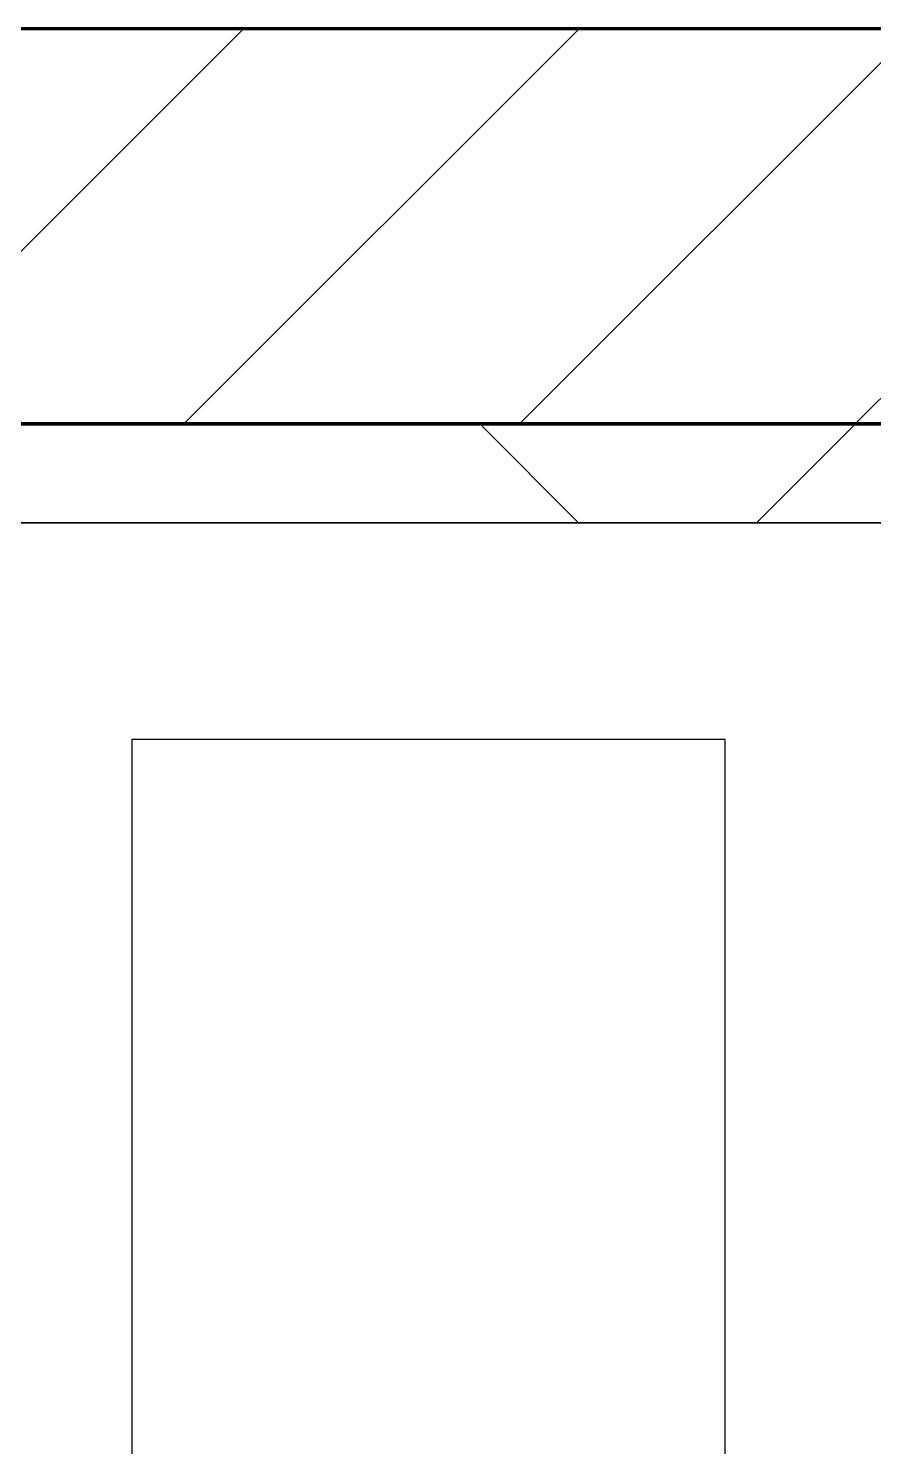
# Model space of a CAD drawing. Header units: millimetres. Extents: x -794868 to -715506, y -16735 to 22434.
# Drawn here: x -735785 to -735357, y 7427 to 8144 of the extents above; entities that cross this region are included whole.
import ezdxf
from ezdxf.xclip import XClip

# ---------------------------------------------------------------- set-up
doc = ezdxf.new("R2010")
doc.units = ezdxf.units.MM
doc.header["$XCLIPFRAME"] = 0
doc.layers.add('000 - WIPEOUT', color=250, linetype='Continuous')
doc.layers.add('A11_ALU.SOLID SHEET', color=2, linetype='Continuous')
for name, color, linetype, lineweight in [('A-GLAZ-CURT', 2, 'Continuous', 9), ('A-WALL', 5, 'Continuous', 35), ('A-WALL-FNSH', 2, 'Continuous', 35), ('A-WALL-PATT', 1, 'Continuous', 35)]:
    doc.layers.add(name, color=color, linetype=linetype, lineweight=lineweight)

# ---------------------------------------------------------------- blocks, each defined once
blk = doc.blocks.new('PPLS-PP19_Custom Tile Pattern - Custom Tile Pattern-V57-4262-01 ENLARGED UPPER PLATFORM LEVEL - REFLECTED CEILING PLAN - SHEET 3')
at = {"layer": 'A-GLAZ-CURT'}
for p, q in [((-300, 0), (300, 0)), ((300, 0), (-300, 0)), ((230.06, 0), (300, 0)), ((-300, -50), (300, -50)), ((300, -50), (-300, -50))]:
    blk.add_line(p, q, dxfattribs=at)
for points, knots in [([(284.63, 0), (276.28, 0), (249.08, 0), (207.11, 0), (177.41, 0), (159.34, 0), (158.33, 0), (158.3, 0)], [-269.834138, -269.834138, -269.834138, -269.834138, -244.693688, -187.987675, -143.776725, -129.632772, -123.352749, -123.352749, -123.352749, -123.352749]), ([(171.51, 0), (176.48, 0), (193.23, 0), (201.73, 0), (208.81, 0), (213.9, 0), (241.96, 0), (266.73, 0), (281.71, 0), (291.71, 0), (296.52, 0), (297.86, 0), (298.09, 0)], [-7971.819559, -7971.819559, -7971.819559, -7971.819559, -7784.112253, -7606.717214, -7289.299508, -7042.621073, -6582.165592, -6068.460911, -5766.029927, -5566.724884, -5280.360606, -5199.253518, -5199.253518, -5199.253518, -5199.253518]), ([(300, 0), (288.22, 0), (262, 0), (230.43, 0), (219.94, 0), (219.02, 0)], [-12528.858583, -12528.858583, -12528.858583, -12528.858583, -11905.454923, -11162.864862, -10856.732305, -10856.732305, -10856.732305, -10856.732305]), ([(297.38, 0), (295.84, 0), (291.96, 0), (286.36, 0), (285.49, 0)], [-4803.172655, -4803.172655, -4803.172655, -4803.172655, -4358.271401, -4195.531517, -4195.531517, -4195.531517, -4195.531517]), ([(286.08, 0), (286.55, 0), (288.32, 0), (293.59, 0), (297.76, 0), (300, 0)], [-4011.010929, -4011.010929, -4011.010929, -4011.010929, -3959.664717, -3862.421465, -3746.95702, -3746.95702, -3746.95702, -3746.95702])]:
    blk.add_open_spline(points, degree=3, knots=knots, dxfattribs=at)
blk.add_open_spline([(300, 0), (295.26, 0), (290.51, 0), (285.77, 0)], degree=3, dxfattribs=at)
blk = doc.blocks.new('PPLS-PP19_Custom Tile Pattern - Custom Tile Pattern-V58-4262-01 ENLARGED UPPER PLATFORM LEVEL - REFLECTED CEILING PLAN - SHEET 3')
at = {"layer": 'A-GLAZ-CURT'}
for p, q in [((-300, 0), (300, 0)), ((300, 0), (-300, 0)), ((-293.07, 0), (-275.75, 0)), ((-275.75, 0), (-293.07, 0)), ((-222.32, 0), (-205, 0)), ((-205, 0), (-222.32, 0)), ((-300, -50), (300, -50)), ((300, -50), (-300, -50))]:
    blk.add_line(p, q, dxfattribs=at)
at = {"layer": 'A-GLAZ-CURT', "flags": 128}
for points in [[(-300, 0), (-291.56, 0), (-283.3, 0), (-275.2, 0), (-267.26, 0), (-259.45, 0), (-251.77, 0), (-244.2, 0), (-236.74, 0), (-229.36, 0), (-222.06, 0), (-214.83, 0), (-207.71, 0), (-200.76, 0), (-194.02, 0), (-187.54, 0), (-181.38, 0), (-175.58, 0), (-170.25, 0), (-165.64, 0), (-162.01, 0), (-159.53, 0), (-157.46, 0), (-154.52, 0), (-149.42, 0), (-141.84, 0), (-132.81, 0), (-126.08, 0)], [(-179.49, 0), (-184.81, 0), (-190.44, 0), (-196.37, 0), (-202.58, 0), (-209.04, 0), (-215.73, 0), (-222.63, 0), (-229.72, 0), (-236.97, 0), (-244.39, 0), (-251.96, 0), (-259.67, 0), (-267.51, 0), (-275.48, 0), (-283.55, 0), (-291.73, 0), (-300, 0)], [(-125.17, 0), (-128.55, 0), (-134.16, 0), (-140.03, 0), (-145.5, 0), (-150.63, 0), (-155.53, 0), (-160.27, 0), (-164.95, 0), (-169.65, 0), (-174.47, 0), (-178.46, 0)]]:
    blk.add_lwpolyline(points, dxfattribs=at)
at = {"layer": 'A-GLAZ-CURT'}
for points, knots in [([(-300, 0), (-284.65, 0), (-236.57, 0), (-174.61, 0), (-129.95, 0), (-110.8, 0), (-99.5, 0), (-91.46, 0)], [-5323.127839, -5323.127839, -5323.127839, -5323.127839, -4502.809032, -2700.551212, -1002.059161, -460.363443, 0, 0, 0, 0]), ([(-178.92, 0), (-190.07, 0), (-221.77, 0), (-262.56, 0), (-294.48, 0), (-300, 0)], [-15958.17956, -15958.17956, -15958.17956, -15958.17956, -15131.813646, -13729.592194, -13439.944408, -13439.944408, -13439.944408, -13439.944408]), ([(-137.88, 0), (-140.56, 0), (-147.66, 0), (-147.69, 0), (-158.72, 0), (-174.02, 0), (-185.59, 0), (-209.77, 0), (-232.01, 0), (-255.22, 0), (-262.59, 0), (-264.9, 0), (-265.4, 0)], [-3187.727384, -3187.727384, -3187.727384, -3187.727384, -2919.378265, -2477.344047, -2237.412286, -2029.680487, -1755.085331, -1400.429864, -858.079193, -543.655514, -208.940337, 0, 0, 0, 0]), ([(-258.6, 0), (-257.91, 0), (-254.26, 0), (-241.25, 0), (-225.99, 0), (-213.1, 0), (-200.2, 0), (-189.22, 0), (-181.23, 0), (-178.49, 0)], [-5722.54675, -5722.54675, -5722.54675, -5722.54675, -5657.471696, -5413.335975, -5017.494783, -4832.723979, -4666.091899, -4349.945572, -4198.676713, -4198.676713, -4198.676713, -4198.676713]), ([(-133.82, 0), (-135.51, 0), (-137.8, 0), (-149.31, 0), (-162.01, 0), (-177.91, 0), (-199.46, 0), (-216.65, 0), (-231.26, 0), (-233.46, 0), (-234, 0)], [-2731.647847, -2731.647847, -2731.647847, -2731.647847, -2418.507304, -2308.929706, -2113.765672, -1763.376603, -1422.553702, -978.033455, -846.069444, -682.911962, -682.911962, -682.911962, -682.911962]), ([(-233.49, 0), (-233.44, 0), (-232.38, 0), (-230.74, 0), (-225.3, 0), (-223.63, 0)], [-455.274641, -455.274641, -455.274641, -455.274641, -440.605512, -119.536984, 0, 0, 0, 0]), ([(-223.63, 0), (-219.39, 0), (-206.17, 0), (-188.58, 0), (-169.02, 0), (-152.12, 0), (-136.84, 0), (-127.33, 0), (-124.19, 0), (-123.43, 0), (-123.28, 0)], [-5463.295695, -5463.295695, -5463.295695, -5463.295695, -5161.076232, -4739.070012, -4465.409639, -4149.119819, -3839.893365, -3647.167523, -3488.92562, -3439.852845, -3439.852845, -3439.852845, -3439.852845]), ([(-110.6, 0), (-118.13, 0), (-138.84, 0), (-162.74, 0), (-178.48, 0)], [-17887.980414, -17887.980414, -17887.980414, -17887.980414, -17136.203329, -15969.118445, -15969.118445, -15969.118445, -15969.118445]), ([(-177.81, 0), (-174.4, 0), (-167.57, 0), (-158.7, 0), (-157.22, 0)], [-4186.292589, -4186.292589, -4186.292589, -4186.292589, -4000.813434, -3840.635403, -3840.635403, -3840.635403, -3840.635403]), ([(-152.35, 0), (-151.03, 0), (-147.71, 0), (-143.57, 0), (-138.62, 0)], [-3494.978217, -3494.978217, -3494.978217, -3494.978217, -3371.022232, -3227.460399, -3227.460399, -3227.460399, -3227.460399]), ([(-118.78, 0), (-121.86, 0), (-126.28, 0), (-136.96, 0), (-147.46, 0), (-150.03, 0), (-150.57, 0)], [-5938.474035, -5938.474035, -5938.474035, -5938.474035, -5700.061948, -5508.838257, -5298.784692, -5196.16478, -5196.16478, -5196.16478, -5196.16478]), ([(-150.34, 0), (-150.07, 0), (-147.75, 0), (-142.6, 0), (-127.26, 0), (-107.3, 0), (-90.42, 0), (-75.26, 0), (-68.41, 0), (-65.12, 0), (-63.63, 0)], [-4948.728362, -4948.728362, -4948.728362, -4948.728362, -4883.323924, -4440.880425, -4054.690705, -3793.097032, -3402.597032, -3144.956779, -3050.982048, -2969.237017, -2969.237017, -2969.237017, -2969.237017]), ([(-110.6, 0), (-119.98, 0), (-131.27, 0), (-147.74, 0), (-149.07, 0)], [-6972.77877, -6972.77877, -6972.77877, -6972.77877, -6449.282163, -6277.220794, -6277.220794, -6277.220794, -6277.220794]), ([(-148.23, 0), (-146.94, 0), (-140.15, 0), (-137.28, 0), (-133.93, 0), (-128.78, 0), (-126.5, 0)], [-6162.058746, -6162.058746, -6162.058746, -6162.058746, -6017.569127, -5560.701257, -5364.112219, -5231.017328, -5231.017328, -5231.017328, -5231.017328]), ([(-86.16, 0), (-91.37, 0), (-104.13, 0), (-122.65, 0), (-139.03, 0), (-146.11, 0), (-146.95, 0)], [-1681.3698, -1681.3698, -1681.3698, -1681.3698, -1374.161226, -945.742622, -741.901385, -489.130243, -489.130243, -489.130243, -489.130243]), ([(-146.69, 0), (-146.59, 0), (-145.49, 0), (-135.69, 0), (-128.29, 0), (-125.15, 0)], [-420.34245, -420.34245, -420.34245, -420.34245, -406.956646, -290.263673, 0, 0, 0, 0]), ([(-127.41, 0), (-131.63, 0), (-133.16, 0), (-134.09, 0), (-134.15, 0)], [-8540.990293, -8540.990293, -8540.990293, -8540.990293, -8266.114998, -8246.473386, -8246.473386, -8246.473386, -8246.473386]), ([(-134.15, 0), (-133.32, 0), (-130.31, 0), (-117.33, 0), (-92.04, 0), (-74.02, 0), (-62.74, 0), (-60.36, 0), (-59.97, 0)], [-7657.439573, -7657.439573, -7657.439573, -7657.439573, -7293.749979, -6839.55839, -6236.997189, -5713.340575, -5140.470607, -5006.787413, -5006.787413, -5006.787413, -5006.787413]), ([(-120.13, 0), (-120.14, 0), (-120.24, 0), (-121.3, 0), (-129.25, 0), (-133.82, 0)], [-2933.992132, -2933.992132, -2933.992132, -2933.992132, -2920.575025, -2840.280255, -2731.647847, -2731.647847, -2731.647847, -2731.647847]), ([(-113.43, 0), (-113.44, 0), (-113.96, 0), (-119.73, 0), (-125.43, 0), (-127.03, 0), (-127.41, 0)], [-328.499627, -328.499627, -328.499627, -328.499627, -282.672656, -98.539552, -24.539552, 0, 0, 0, 0]), ([(-126.5, 0), (-122.44, 0), (-108.71, 0), (-86.68, 0), (-63.44, 0), (-54.4, 0), (-48.53, 0), (-30.79, 0), (-18.03, 0), (8.61, 0), (15.02, 0), (22.91, 0), (31, 0), (39.04, 0), (51.19, 0), (58.74, 0), (61.34, 0), (61.45, 0)], [-5231.017328, -5231.017328, -5231.017328, -5231.017328, -4994.692869, -4542.524482, -4008.285538, -3689.699207, -3546.54457, -3315.260113, -2864.387349, -2439.246196, -2084.094819, -1956.422387, -1818.904206, -1645.594513, -1443.202566, -1228.752106, -1120.932285, -1120.932285, -1120.932285, -1120.932285]), ([(-125.15, 0), (-124.93, 0), (-122.05, 0), (-116.67, 0), (-111.67, 0)], [-3362.7396, -3362.7396, -3362.7396, -3362.7396, -3342.215224, -3082.5113, -3082.5113, -3082.5113, -3082.5113]), ([(-122.08, 0), (-122.01, 0), (-121.69, 0), (-121.2, 0), (-120.88, 0)], [-3136.336417, -3136.336417, -3136.336417, -3136.336417, -3110.304437, -3035.164275, -3035.164275, -3035.164275, -3035.164275]), ([(-36.33, 0), (-36.43, 0), (-37.27, 0), (-45.02, 0), (-46.13, 0), (-60.59, 0), (-81.23, 0), (-99.51, 0), (-114.02, 0), (-117.28, 0), (-118.78, 0)], [-1855.773136, -1855.773136, -1855.773136, -1855.773136, -1810.870157, -1672.078046, -1405.135169, -1060.00838, -740.068933, -229.489605, -116.330425, 0, 0, 0, 0]), ([(-117.74, 0), (-117.19, 0), (-114.78, 0), (-113.43, 0), (-113.43, 0)], [-821.249067, -821.249067, -821.249067, -821.249067, -394.672656, -330.879064, -330.879064, -330.879064, -330.879064]), ([(-42.71, 0), (-43.01, 0), (-46.54, 0), (-58.97, 0), (-85.2, 0), (-107.61, 0), (-116.56, 0), (-117.56, 0)], [-3606.645492, -3606.645492, -3606.645492, -3606.645492, -3538.256648, -2842.901703, -2193.204658, -1433.981041, -985.49888, -985.49888, -985.49888, -985.49888]), ([(9.32, 0), (9.08, 0), (7.65, 0), (2.57, 0), (-12.23, 0), (-25.64, 0), (-40, 0), (-56.24, 0), (-75.59, 0), (-94, 0), (-107.26, 0), (-110.63, 0), (-110.68, 0)], [-2922.926651, -2922.926651, -2922.926651, -2922.926651, -2882.788014, -2720.818881, -2518.50168, -2125.455881, -1792.521578, -1466.981642, -1208.454564, -789.402658, -501.969187, -497.87918, -497.87918, -497.87918, -497.87918]), ([(-110.67, 0), (-110.33, 0), (-106.57, 0), (-96.78, 0), (-73.06, 0), (-55.11, 0), (-42.73, 0)], [-5463.580736, -5463.580736, -5463.580736, -5463.580736, -5430.283136, -5103.229623, -4799.173296, -4158.262102, -4158.262102, -4158.262102, -4158.262102]), ([(-110.6, 0), (-107.49, 0), (-98.71, 0), (-85.29, 0), (-71.67, 0), (-65.93, 0), (-65.07, 0)], [-3064.040185, -3064.040185, -3064.040185, -3064.040185, -2902.289527, -2605.247022, -2322.099534, -2241.8264, -2241.8264, -2241.8264, -2241.8264]), ([(-26.75, 0), (-27.82, 0), (-36.18, 0), (-53.55, 0), (-78.2, 0), (-100.35, 0), (-109.96, 0), (-110.5, 0)], [-8718.362214, -8718.362214, -8718.362214, -8718.362214, -8532.293389, -8073.216054, -7508.296369, -7004.680444, -6974.689771, -6974.689771, -6974.689771, -6974.689771]), ([(-72.93, 0), (-75.51, 0), (-86.2, 0), (-99.99, 0), (-110.38, 0)], [-19442.345229, -19442.345229, -19442.345229, -19442.345229, -18935.241197, -17895.283523, -17895.283523, -17895.283523, -17895.283523]), ([(-91.46, 0), (-90.09, 0), (-84.7, 0), (-77.43, 0), (-72.73, 0), (-72.64, 0), (-72.64, 0)], [-19832.387487, -19832.387487, -19832.387487, -19832.387487, -19753.885894, -19541.04734, -19478.625389, -19471.062469, -19471.062469, -19471.062469, -19471.062469]), ([(-63.96, 0), (-64.13, 0), (-72.5, 0), (-80.63, 0), (-86.16, 0)], [-2171.769325, -2171.769325, -2171.769325, -2171.769325, -2007.031671, -1681.3698, -1681.3698, -1681.3698, -1681.3698]), ([(-29.03, 0), (-33.97, 0), (-43.74, 0), (-56.37, 0), (-71.66, 0), (-77.83, 0), (-82.66, 0), (-83.28, 0), (-83.28, 0)], [-2680.714891, -2680.714891, -2680.714891, -2680.714891, -2413.671296, -2161.752162, -2006.592567, -1646.621388, -1424.436217, -1393.971743, -1393.971743, -1393.971743, -1393.971743]), ([(-83.28, 0), (-83.28, 0), (-82.91, 0), (-76.14, 0), (-62.97, 0), (-51.78, 0), (-44.89, 0), (-43.5, 0)], [-1393.4169, -1393.4169, -1393.4169, -1393.4169, -1353.722004, -1274.333717, -1073.56893, -651.549973, -536.142978, -536.142978, -536.142978, -536.142978]), ([(-66.39, 0), (-66.39, 0), (-63.63, 0), (-53.63, 0), (-34.42, 0), (-29.82, 0), (-29.19, 0)], [-2493.31794, -2493.31794, -2493.31794, -2493.31794, -2315.303971, -1809.437387, -963.711516, -666.19313, -666.19313, -666.19313, -666.19313]), ([(-42.73, 0), (-45.79, 0), (-56, 0), (-65.77, 0), (-66.37, 0), (-66.38, 0)], [-3162.098837, -3162.098837, -3162.098837, -3162.098837, -2981.410125, -2542.574734, -2498.224237, -2498.224237, -2498.224237, -2498.224237]), ([(-63.63, 0), (-61.49, 0), (-57.39, 0), (-54.49, 0), (-46.55, 0), (-43.07, 0)], [-2969.237017, -2969.237017, -2969.237017, -2969.237017, -2851.217951, -2734.127174, -2474.780881, -2474.780881, -2474.780881, -2474.780881]), ([(-58.83, 0), (-58.37, 0), (-57.29, 0), (-54.23, 0), (-46.67, 0), (-43.28, 0), (-42.69, 0)], [-4859.52896, -4859.52896, -4859.52896, -4859.52896, -4680.891996, -4469.85053, -4321.566175, -4288.28056, -4288.28056, -4288.28056, -4288.28056]), ([(-51.83, 0), (-51.83, 0), (-51.78, 0), (-47.4, 0), (-46.01, 0), (-40.22, 0), (-36.78, 0)], [-632.814994, -632.814994, -632.814994, -632.814994, -627.965721, -508.377888, -260.442412, 0, 0, 0, 0]), ([(76.63, 0), (74.8, 0), (67.65, 0), (53.52, 0), (37, 0), (24.07, 0), (12.82, 0), (-2.9, 0), (-20.62, 0), (-32.81, 0), (-44.85, 0), (-51.43, 0), (-51.79, 0)], [-3095.572228, -3095.572228, -3095.572228, -3095.572228, -2950.589685, -2634.532728, -2313.748533, -2106.613311, -1925.670641, -1617.263037, -1290.787923, -1039.307308, -819.71621, -644.910881, -644.910881, -644.910881, -644.910881]), ([(-42.68, 0), (-40.16, 0), (-35.87, 0), (-33.57, 0), (-29.94, 0), (-28.57, 0)], [-512.872077, -512.872077, -512.872077, -512.872077, -296.515819, -83.513472, 0, 0, 0, 0]), ([(-36.62, 0), (-36.62, 0), (-39.82, 0), (-41.55, 0), (-42.62, 0)], [-4069.478503, -4069.478503, -4069.478503, -4069.478503, -3858.647035, -3613.495893, -3613.495893, -3613.495893, -3613.495893]), ([(31.18, 0), (25.97, 0), (11.99, 0), (-13.43, 0), (-32.78, 0), (-42.61, 0)], [-4496.803627, -4496.803627, -4496.803627, -4496.803627, -4222.080604, -3745.412743, -3164.417367, -3164.417367, -3164.417367, -3164.417367]), ([(-42.45, 0), (-41.87, 0), (-40.75, 0), (-40.46, 0), (-40.44, 0)], [-2458.808433, -2458.808433, -2458.808433, -2458.808433, -2410.990208, -2350.645972, -2350.645972, -2350.645972, -2350.645972]), ([(-41.76, 0), (-39.9, 0), (-37.72, 0), (-36.92, 0), (-36.77, 0)], [-4270.495146, -4270.495146, -4270.495146, -4270.495146, -4161.040818, -4106.245333, -4106.245333, -4106.245333, -4106.245333]), ([(-41.72, 0), (-40.26, 0), (-29.59, 0), (-12.78, 0), (4.23, 0), (9.64, 0), (10.14, 0), (10.18, 0)], [-4140.812756, -4140.812756, -4140.812756, -4140.812756, -4065.652676, -3589.737505, -3285.047089, -3066.359526, -3044.715262, -3044.715262, -3044.715262, -3044.715262]), ([(-36.78, 0), (-32.43, 0), (-19.22, 0), (8.83, 0), (43.36, 0), (70.92, 0), (82.12, 0), (83.66, 0)], [-6191.144455, -6191.144455, -6191.144455, -6191.144455, -5862.463379, -5340.621928, -4573.028122, -4094.177415, -3869.465285, -3869.465285, -3869.465285, -3869.465285]), ([(-36.29, 0), (-36.29, 0), (-34.66, 0), (-28.88, 0), (-26.95, 0), (-26.54, 0)], [-9150.272121, -9150.272121, -9150.272121, -9150.272121, -9057.163041, -8919.836787, -8834.607043, -8834.607043, -8834.607043, -8834.607043]), ([(25.15, 0), (17.89, 0), (3.18, 0), (-16.58, 0), (-34.76, 0), (-36.04, 0)], [-10342.252498, -10342.252498, -10342.252498, -10342.252498, -9884.23066, -9424.652049, -9182.880979, -9182.880979, -9182.880979, -9182.880979]), ([(-33.34, 0), (-33.34, 0), (-32.93, 0), (-31.16, 0), (-30.52, 0)], [-2415.024266, -2415.024266, -2415.024266, -2415.024266, -2357.633367, -2323.618664, -2323.618664, -2323.618664, -2323.618664]), ([(25.17, 0), (17.82, 0), (2.51, 0), (-17.84, 0), (-30.57, 0), (-31.82, 0), (-32, 0)], [-3759.598491, -3759.598491, -3759.598491, -3759.598491, -3333.063701, -2994.501669, -2698.150104, -2614.070998, -2614.070998, -2614.070998, -2614.070998]), ([(-30.76, 0), (-30.73, 0), (-29.99, 0), (-23.47, 0), (-15.75, 0), (-15.19, 0)], [-54176.191683, -54176.191683, -54176.191683, -54176.191683, -54157.274271, -53749.15266, -53717.791567, -53717.791567, -53717.791567, -53717.791567]), ([(-30.52, 0), (-27.11, 0), (-17.83, 0), (5.99, 0), (22.06, 0), (37.44, 0), (45.92, 0), (57.76, 0), (64.47, 0), (72.74, 0), (75.22, 0), (76.03, 0), (76.21, 0)], [-2323.618664, -2323.618664, -2323.618664, -2323.618664, -2142.497158, -1716.209403, -1206.526904, -1089.329421, -901.315459, -753.071572, -495.328968, -421.953223, -334.951786, -290.452333, -290.452333, -290.452333, -290.452333]), ([(-13, 0), (-14.35, 0), (-17.68, 0), (-25.97, 0), (-29.52, 0), (-30.21, 0)], [-55207.591944, -55207.591944, -55207.591944, -55207.591944, -54789.006179, -54461.685999, -54290.791712, -54290.791712, -54290.791712, -54290.791712]), ([(8.33, 0), (8.19, 0), (7.18, 0), (0.32, 0), (-13.89, 0), (-24.92, 0), (-29.03, 0)], [-3574.286521, -3574.286521, -3574.286521, -3574.286521, -3526.962355, -3285.499107, -2903.012179, -2680.714891, -2680.714891, -2680.714891, -2680.714891]), ([(-28.98, 0), (-28.66, 0), (-27.39, 0), (-24.45, 0), (-22.56, 0)], [-166.548282, -166.548282, -166.548282, -166.548282, -102.06493, 0, 0, 0, 0]), ([(-28.57, 0), (-26.93, 0), (-20.29, 0), (-11.45, 0), (2.08, 0), (13.15, 0), (21.24, 0), (24.62, 0), (24.72, 0), (24.72, 0)], [-5361.429781, -5361.429781, -5361.429781, -5361.429781, -5261.36855, -5050.479954, -4785.90057, -4596.498881, -4445.288762, -4384.376941, -4376.041937, -4376.041937, -4376.041937, -4376.041937]), ([(-22.56, 0), (-20.27, 0), (-17.03, 0), (-11.36, 0), (-7.66, 0), (-6.6, 0), (-6.44, 0)], [-56468.192263, -56468.192263, -56468.192263, -56468.192263, -56344.022017, -56303.229861, -56166.290093, -56124.392176, -56124.392176, -56124.392176, -56124.392176]), ([(-15.19, 0), (-13.07, 0), (7.48, 0), (42.82, 0), (88.72, 0), (120.63, 0), (138.28, 0), (138.53, 0)], [-461.142613, -461.142613, -461.142613, -461.142613, -429.606584, -390.253598, -346.313304, -291.370682, -290.5735, -290.5735, -290.5735, -290.5735]), ([(-6.54, 0), (-6.73, 0), (-7.2, 0), (-7.6, 0), (-7.79, 0)], [-56009.792147, -56009.792147, -56009.792147, -56009.792147, -55949.290093, -55895.192118, -55895.192118, -55895.192118, -55895.192118]), ([(-2.63, 0), (-2.47, 0), (-1.22, 0), (4.92, 0), (15.97, 0), (22.54, 0), (24.49, 0)], [-226.825321, -226.825321, -226.825321, -226.825321, -220.269177, -206.416616, -198.214427, -187.717507, -187.717507, -187.717507, -187.717507]), ([(103.09, 0), (101.08, 0), (86.31, 0), (63.34, 0), (35.84, 0), (12, 0), (3.08, 0), (-1.67, 0), (-2.25, 0)], [-375.435014, -375.435014, -375.435014, -375.435014, -369.147452, -330.153101, -307.516438, -285.83788, -246.234814, -234.646884, -234.646884, -234.646884, -234.646884]), ([(24.69, 0), (24.54, 0), (20.99, 0), (15.48, 0), (10.8, 0), (9.63, 0)], [-4368.572414, -4368.572414, -4368.572414, -4368.572414, -4306.476363, -4080.000647, -3772.857994, -3772.857994, -3772.857994, -3772.857994]), ([(18.16, 0), (19.15, 0), (22.55, 0), (24.31, 0), (24.88, 0)], [-5700.113719, -5700.113719, -5700.113719, -5700.113719, -5554.232259, -5434.992151, -5434.992151, -5434.992151, -5434.992151]), ([(93.02, 0), (89.5, 0), (84.59, 0), (74.4, 0), (62.26, 0), (51.85, 0), (43.81, 0), (29.53, 0), (20.67, 0), (18.85, 0), (18.16, 0)], [-7460.587815, -7460.587815, -7460.587815, -7460.587815, -7135.649961, -6924.452779, -6738.82075, -6548.303034, -6314.283804, -6135.05769, -5972.647715, -5832.674503, -5832.674503, -5832.674503, -5832.674503]), ([(30.82, 0), (29.27, 0), (27.43, 0), (25.59, 0), (25.32, 0)], [-10462.034656, -10462.034656, -10462.034656, -10462.034656, -10363.088938, -10345.789827, -10345.789827, -10345.789827, -10345.789827]), ([(70.61, 0), (66.16, 0), (55.8, 0), (39.78, 0), (31.51, 0), (26.01, 0)], [-4647.237329, -4647.237329, -4647.237329, -4647.237329, -4326.416877, -4098.545751, -3775.88033, -3775.88033, -3775.88033, -3775.88033]), ([(27.44, 0), (27.9, 0), (29.54, 0), (38.07, 0), (53.39, 0), (71.67, 0), (84.83, 0), (85.88, 0), (90.84, 0), (92.75, 0)], [-5037.309798, -5037.309798, -5037.309798, -5037.309798, -4887.603822, -4705.298446, -4353.683244, -3960.84581, -3759.045785, -3336.541051, -2916.337252, -2916.337252, -2916.337252, -2916.337252]), ([(27.89, 0), (29.09, 0), (33.4, 0), (48.37, 0), (71.92, 0), (100.57, 0), (116.36, 0), (128.63, 0), (128.95, 0)], [-147.777612, -147.777612, -147.777612, -147.777612, -135.792042, -118.513713, -97.899267, -63.759246, -39.050993, -35.895543, -35.895543, -35.895543, -35.895543]), ([(53.18, 0), (53.06, 0), (52.22, 0), (44.99, 0), (36.46, 0), (30.82, 0)], [-622.740158, -622.740158, -622.740158, -622.740158, -566.066452, -360.610861, 0, 0, 0, 0]), ([(136.44, 0), (121.66, 0), (86.93, 0), (51.16, 0), (31.18, 0)], [-106.750556, -106.750556, -106.750556, -106.750556, -59.610984, 0, 0, 0, 0]), ([(168.37, 0), (167.68, 0), (162.47, 0), (147.02, 0), (109.77, 0), (76.86, 0), (57.82, 0), (46.51, 0), (41.18, 0), (36.02, 0), (35.54, 0), (35.54, 0)], [-543.375029, -543.375029, -543.375029, -543.375029, -530.793311, -458.593899, -401.860199, -357.622665, -341.267687, -334.000314, -326.15566, -319.318397, -317.489778, -317.489778, -317.489778, -317.489778]), ([(36.29, 0), (37.77, 0), (48.82, 0), (64.79, 0), (95.91, 0), (124.45, 0), (132.42, 0), (134.6, 0)], [-314.598523, -314.598523, -314.598523, -314.598523, -305.899624, -287.17622, -249.500363, -194.761443, -152.241002, -152.241002, -152.241002, -152.241002]), ([(61.47, 0), (61.47, 0), (61.21, 0), (54.61, 0), (53.71, 0), (53.56, 0)], [-1113.311073, -1113.311073, -1113.311073, -1113.311073, -1096.402191, -891.204116, -747.28819, -747.28819, -747.28819, -747.28819]), ([(76.22, 0), (75.58, 0), (73.64, 0), (71.05, 0), (70.61, 0)], [-193.634889, -193.634889, -193.634889, -193.634889, -31.537676, 0, 0, 0, 0]), ([(114.39, 0), (114.2, 0), (112.08, 0), (105.42, 0), (96.78, 0), (93.84, 0), (93.08, 0)], [-8148.58938, -8148.58938, -8148.58938, -8148.58938, -8105.191388, -7723.759874, -7531.75727, -7462.392379, -7462.392379, -7462.392379, -7462.392379]), ([(94.4, 0), (94.4, 0), (94.64, 0), (99.11, 0), (108.97, 0), (120.79, 0), (139.94, 0), (163.31, 0), (185.23, 0), (193.62, 0), (194.69, 0), (194.79, 0)], [-2348.345796, -2348.345796, -2348.345796, -2348.345796, -2310.419338, -2233.599744, -2052.234781, -1843.028543, -1530.39897, -1095.004608, -529.74427, -295.064701, -265.121568, -265.121568, -265.121568, -265.121568])]:
    blk.add_open_spline(points, degree=3, knots=knots, dxfattribs=at)
for points in [[(-115.82, 0), (-115.11, 0), (-113.51, 0), (-111.16, 0)], [(-111.04, 0), (-113.71, 0), (-114.98, 0), (-115.63, 0)], [(-39.84, 0), (-39.08, 0), (-38.11, 0), (-37.36, 0)], [(80.35, 0), (79.57, 0), (78.27, 0), (76.63, 0)], [(84.06, 0), (83.48, 0), (82.41, 0), (81.72, 0)], [(93.06, 0), (93.54, 0), (93.97, 0), (94.33, 0)]]:
    blk.add_open_spline(points, degree=3, dxfattribs=at)
blk = doc.blocks.new('*U685')
at = {"layer": 'A-GLAZ-CURT', "rotation": 180}
for name, p in [('PPLS-PP19_Custom Tile Pattern - Custom Tile Pattern-V58-4262-01 ENLARGED UPPER PLATFORM LEVEL - REFLECTED CEILING PLAN - SHEET 3', (9000, 4315)), ('PPLS-PP19_Custom Tile Pattern - Custom Tile Pattern-V57-4262-01 ENLARGED UPPER PLATFORM LEVEL - REFLECTED CEILING PLAN - SHEET 3', (9600, 4315))]:
    blk.add_blockref(name, p, dxfattribs=at)
blk = doc.blocks.new('*U1030')
at = {"color": 3}
blk.add_wipeout([(-225, -650), (225, -650), (225, -950), (-225, -950)], dxfattribs=at).dxf.layer = '000 - WIPEOUT'
at = {"layer": 'A11_ALU.SOLID SHEET', "color": 0, "linetype": 'ByBlock'}
blk.add_lwpolyline([(-225, -950), (225, -950), (225, -650), (-225, -650)], close=True, dxfattribs=at)
blk = doc.blocks.new('*U2281')
blk.add_lwpolyline([(-1246.65, 550), (17930.33, 550), (17930.33, 4315), (-1246.65, 4315)], close=True)
at = {"layer": 'A11_ALU.SOLID SHEET', "color": 0, "linetype": 'ByBlock', "rotation": 90}
blk.add_blockref('*U1030', (8300, 3980.5), dxfattribs=at)

msp = doc.modelspace()

# ---------------------------------------------------------------- block references
at = {"layer": 'A11_ALU.SOLID SHEET'}
ref = msp.add_blockref('*U2281', (-744682.37, 3579.02), dxfattribs=at)
XClip(ref).set_block_clipping_path([(-45801.3280238605, -9620.0077451947), (23704.0078937773, 10334.9999958097)])

# ---------------------------------------------------------------- next in the draw order: hatches: boundary and pattern name
at = {"layer": 'A-WALL-PATT', "lineweight": 9}
h = msp.add_hatch(dxfattribs=at)
h.set_pattern_fill('FP_2', color=256, style=0, pattern_type=2)
h.set_pattern_definition([(45, (0, 0), (-84.852814, 84.852814), [])])
h.paths.add_polyline_path([(-726702.04, 7944.02), (-726702.04, 8144.02), (-745928.95, 8144.02), (-745928.95, 7944.02), (-741941.23, 7944.02), (-741939.02, 7948.97), (-741927.94, 7944.02), (-737141.23, 7944.02), (-737139.02, 7948.97), (-737127.94, 7944.02), (-727494.49, 7944.02)])
h = msp.add_hatch(dxfattribs=at)
h.set_pattern_fill('FP_3', color=256, style=0, pattern_type=2)
h.set_pattern_definition([(45, (0, 0), (-212.13203, 212.13203), []), (135, (0, 0), (-212.13203, -212.13203), [])])
h.paths.add_polyline_path([(-726752.04, 7894.02), (-726702.04, 7894.02), (-726702.04, 7944.02), (-737127.94, 7944.02), (-737091.55, 7927.76), (-737089.44, 7931.09), (-737082.37, 7934.02), (-737075.3, 7931.09), (-737072.37, 7924.02), (-737072.37, 7919.2), (-737016.03, 7894.02), (-727494.49, 7894.02)])
h.paths.add_polyline_path([(-737675.94, 7894.02), (-737126.34, 7894.02), (-737157.37, 7907.88), (-737141.23, 7944.02), (-741927.94, 7944.02), (-741891.55, 7927.76), (-741889.44, 7931.09), (-741882.37, 7934.02), (-741875.3, 7931.09), (-741872.37, 7924.02), (-741872.37, 7919.2), (-741816.03, 7894.02), (-737811.69, 7894.02)])
h.paths.add_polyline_path([(-742087.9, 7894.02), (-741926.34, 7894.02), (-741957.37, 7907.88), (-741941.23, 7944.02), (-745928.95, 7944.02), (-745928.95, 7894.02), (-742155.77, 7894.02)])

# ---------------------------------------------------------------- next in the draw order: linework, layer by layer
at = {"layer": 'A-WALL', "color": 7, "lineweight": 70}
for p, q in [((-735982.37, 8144.02), (-726702.04, 8144.02)), ((-726702.04, 7944.02), (-735982.37, 7944.02)), ((-735982.37, 7944.02), (-726702.04, 7944.02))]:
    msp.add_line(p, q, dxfattribs=at)
at = {"layer": 'A-WALL-FNSH', "color": 250}
msp.add_line((-726752.04, 7894.02), (-735982.37, 7894.02), dxfattribs=at)

# ---------------------------------------------------------------- next in the draw order: block references
msp.add_blockref('*U685', (-744682.37, 3579.02))

doc.saveas('drawing.dxf')
